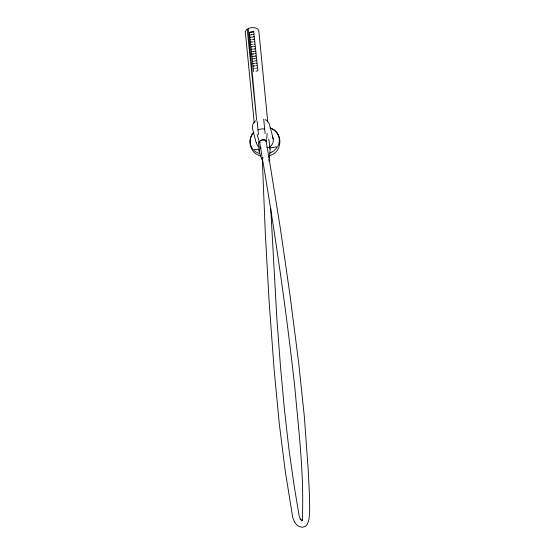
<?xml version="1.0" encoding="UTF-8"?>
<svg xmlns="http://www.w3.org/2000/svg" width="555" height="555" viewBox="0 0 555 555"><rect width="100%" height="100%" fill="white"/><g stroke="black" fill="none" stroke-linecap="round" stroke-linejoin="round"><path stroke-width="0.83" d="M266.643 139.471L267.149 133.436M269.404 158.022L270.209 148.913M301.871 520.965L302.357 519.473L302.267 519.869C304.32 476.023 298.819 432.026 294.913 388.354C286.546 312.201 275.516 236.361 262.793 160.818M251.616 34.625L251.949 34.688M253.746 39.315L253.919 39.245M251.852 37.018L252.053 37.102M253.725 36.748L253.489 36.713M252.9 46.599L252.789 46.613M254.454 46.509L254.62 46.447M253.607 53.8L253.496 53.814M254.148 56.117L253.732 56.208M255.05 51.289L254.898 51.102M255.133 53.502L255.328 53.641M255.522 56.09L255.369 55.902M255.841 60.696L256.035 60.835M256.23 63.284L256.077 63.097M251.283 41.909L250.867 42M251.991 49.104L251.575 49.201M251.339 46.8L251.519 46.675M251.803 51.594L252.012 51.677M252.039 53.995L252.379 54.057M252.747 61.189L252.955 61.272M252.983 63.589L253.316 63.652M253.219 65.99L253.371 66.031M254.676 65.802L254.828 65.844M263.708 119.131L265.124 133.533M277.979 145.889C281.725 139.097 277.396 130.016 269.994 128.136M250.499 37.234L250.395 37.206M252.691 56.305L252.275 56.395M277.063 147.464L273.892 150.856L269.751 153.187M253.524 132.763C249.466 137.127 248.904 144.411 252.782 149.073M254.017 132.145C246.198 139.229 250.367 153.992 260.767 155.906M255.598 120.789C253.253 122.579 251.88 125.687 252.504 128.621L256.167 142.67M260.233 148.483L261.294 147.97M253.177 34.424L253.274 34.514M254.592 48.819L254.683 48.909M269.404 155.601C282.89 152.715 283.522 131.549 270.16 128.122M269.515 148.012L277.549 146.693M249.625 32.259L253.753 31.739M250.208 34.923L250.659 34.861M251.665 34.736L252.109 34.681M253.115 34.556L253.566 34.493M250.444 37.317L250.895 37.261M251.894 37.136L252.345 37.081M253.351 36.949L253.801 36.894M250.68 39.717L251.124 39.662M252.13 39.537L252.58 39.474M253.586 39.349L254.037 39.294M250.916 42.118L251.359 42.062M252.365 41.93L252.816 41.875M253.822 41.75L254.273 41.694M251.144 44.518L251.595 44.456M252.601 44.331L253.052 44.275M254.058 44.15L254.509 44.088M251.38 46.911L251.831 46.856M252.837 46.731L253.288 46.675M254.294 46.544L254.745 46.488M251.616 49.312L252.067 49.256M253.073 49.131L253.524 49.069M254.53 48.944L254.974 48.889M253.406 51.337L253.26 51.414M251.852 51.712L252.303 51.657M253.309 51.525L253.76 51.469M254.766 51.344L255.21 51.289M252.088 54.112L252.539 54.05M253.545 53.925L253.996 53.87M254.995 53.745L255.446 53.682M252.324 56.506L252.775 56.45M253.781 56.326L254.225 56.27M255.231 56.138L255.682 56.083M253.968 58.608L254.169 58.684M252.56 58.906L253.011 58.851M254.017 58.726L254.461 58.663M255.466 58.539L255.917 58.483M252.796 61.307L253.246 61.251M254.245 61.119L254.696 61.064M255.702 60.939L256.153 60.884M253.031 63.707L253.482 63.645M254.481 63.52L254.932 63.464M255.938 63.339L256.389 63.277M253.267 66.1L253.711 66.045M254.717 65.92L255.168 65.865M256.174 65.733L256.625 65.677M253.496 68.501L253.947 68.445M254.953 68.32L255.404 68.258M256.41 68.133L256.861 68.078M255.98 71.22L257.881 70.686L253.753 31.663L249.375 32.509L253.503 71.533M253.357 149.746L259.83 149.17M266.886 147.262L268.682 147.651M259.462 153.562L256.119 152.035L253.982 150.377M265.234 119.568L267.274 120.893L269.133 123.411L273.275 138.937M302.184 520.673L300.172 518.987L300.512 519.535L299.194 516.233L294.247 486.36L288.926 449.106L284.389 409.195L280.511 366.848L276.778 317.3L270.909 211.58M268.453 139.485L269.078 140.276L269.924 148.92M259.317 150.509L259.469 151.085M259.088 151.043L261.551 158.792M257.118 134.428L258.79 140.242M266.046 140.776L268.877 157.259M259.567 141.997L261.995 156.108M269.279 159.618L280.33 228.209L289.96 294.691L298.763 363.65L304.3 416.201L308.178 469.266L309.482 495.143L309.662 510.107L309.135 518.537L307.546 524.038L305.604 526.265L302.621 527.25L299.388 526.626L297.112 525.245L294.878 522.699L292.728 517.538L285.249 471.098L279.318 424.048L274.135 369.817L269.099 301.275L265.269 232.545L262.293 158.987M247.225 29.436L256.632 120.157L248.245 28.992M267.753 121.829L258.796 30.476C256.459 25.981 247.017 26.952 245.296 31.614L254.252 122.967M257.145 121.066L258.477 134.629M258.415 141.324L259.351 150.807M258.991 150.023L259.116 151.349M270.771 208.423L270.875 210.789M268.904 159.424L268.96 161.006M259.948 142.475A3.302 1.415 -9.8 0 1 262.453 140.013A3.302 1.415 -9.8 0 1 265.935 141.345M262.619 159.528A3.302 1.457 -1.9 0 1 263.119 157.911M260.128 142.344A3.392 1.422 -5.6 0 1 262.272 139.922A3.392 1.422 -5.6 0 1 266.095 141.421M257.909 130.05A5.085 2.13 -5.6 0 1 264.631 129.058M272.359 136.849A8.658 7.839 -14.6 0 1 269.446 147.235M259.213 147.144A8.658 7.839 -14.6 0 1 256.271 142.691M268.315 156.919A3.954 1.658 -5.6 0 1 268.828 158.897M262.612 159.68A3.954 1.658 -5.6 0 1 262.744 157.315"/></g></svg>
